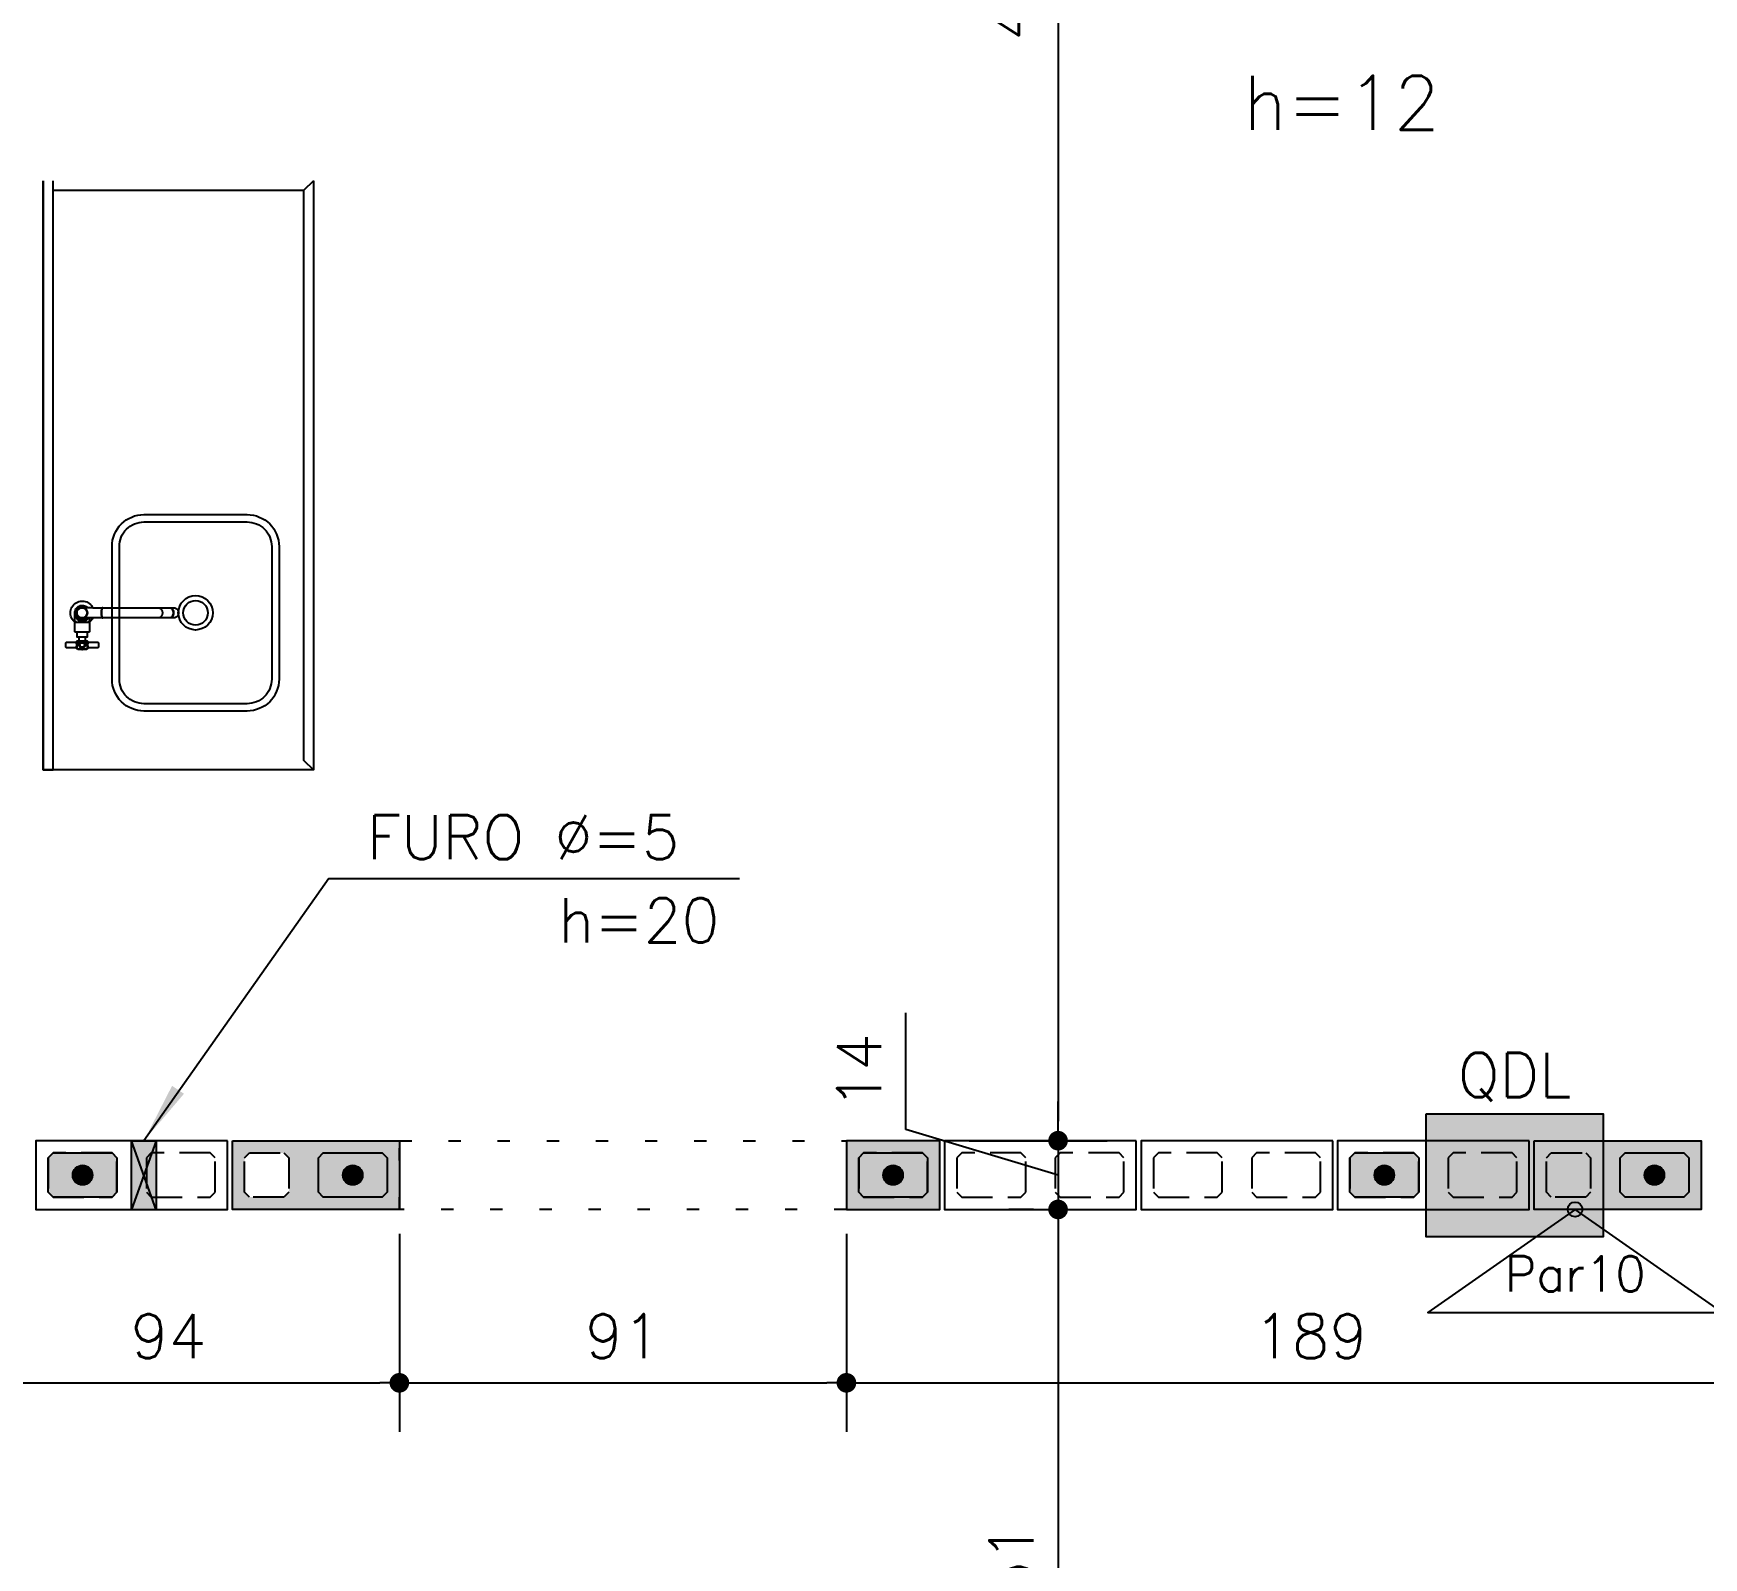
# Model space of a CAD drawing. Extents: x -14651 to 3487, y -4567 to -809.
# Drawn here: x 1484 to 1824, y -1584.5 to -1274.1 of the extents above; entities that cross this region are included whole.
import ezdxf
from ezdxf.enums import TextEntityAlignment as Align

# ---------------------------------------------------------------- set-up
doc = ezdxf.new("R2010")
doc.units = 0
doc.header["$LTSCALE"] = 25
doc.linetypes.add('DASHED2', pattern=[0.375, 0.25, -0.125])
doc.linetypes.add('ESTILO_TQS_0002', pattern=[0.4, 0.1, -0.3])
for name, color, linetype in [('213', 252, 'Continuous'), ('241', 2, 'Continuous'), ('247', 50, 'Continuous'), ('248', 100, 'Continuous'), ('ABERTURAS', 53, 'Continuous'), ('ALVENARIA NÃO ESTRUTURAL', 242, 'Continuous'), ('Arranque', 14, 'Continuous'), ('COTA', 1, 'Continuous'), ('FERRO', 5, 'Continuous'), ('H2', 252, 'Continuous'), ('L-D', 2, 'Continuous'), ('Linha_fina', 1, 'Continuous'), ('Pena_2', 2, 'Continuous'), ('PORTA', 3, 'ESTILO_TQS_0002'), ('PROJ', 252, 'Continuous'), ('T1', 2, 'Continuous'), ('TJANELA', 2, 'Continuous'), ('VIGA', 3, 'Continuous')]:
    doc.layers.add(name, color=color, linetype=linetype)
doc.styles.add('COTA', font='romans.shx')
doc.styles.get("Standard").update_dxf_attribs({"font": 'romans.shx'})
doc.styles.add('Texto1', font='romans.shx', dxfattribs={"height": 9})
doc.dimstyles.new('forma', dxfattribs={"dimscale": 5, "dimtxt": 1.8, "dimasz": 0.8, "dimexe": 2, "dimexo": 1, "dimgap": 1, "dimtad": 1, "dimdec": 1, "dimzin": 9, "dimtxsty": 'COTA', "dimblk1": 'DOT', "dimblk2": 'DOT', "dimsah": 1, "dimcen": 0, "dimdle": 1, "dimclrd": 256, "dimclre": 256, "dimclrt": 2, "dimadec": 0, "dimazin": 0, "dimtfac": 1, "dimtdec": 0, "dimtmove": 0, "dimatfit": 3, "dimfxl": 1, "dimtolj": 1, "dimtzin": 0, "dimarcsym": 0})

# ---------------------------------------------------------------- blocks, each defined once
blk = doc.blocks.new('P3515')
at = {"layer": '248'}
h = blk.add_hatch(color=100, dxfattribs=at)
h.paths.add_polyline_path([(17, 7), (-17, 7), (-17, -7), (17, -7)])
h.paths.add_polyline_path([(-5.5, -3.5), (-6.5, -4.5), (-13.5, -4.5), (-14.5, -3.5), (-14.5, 3.5), (-13.5, 4.5), (-6.5, 4.5), (-5.5, 3.5)], flags=16)
h.paths.add_polyline_path([(0.5, 3.5), (1.5, 4.5), (13.5, 4.5), (14.5, 3.5), (14.5, -3.5), (13.5, -4.5), (1.5, -4.5), (0.5, -3.5)], flags=16)
blk.add_lwpolyline([(-17, -7), (17, -7), (17, 7), (-17, 7), (-17, -7)])
at = {"color": 1, "linetype": 'DASHED2'}
for points in [[(-14.5, -3.5), (-13.5, -4.5), (-6.5, -4.5), (-5.5, -3.5), (-5.5, 3.5), (-6.5, 4.5), (-13.5, 4.5), (-14.5, 3.5), (-14.5, -3.5)], [(0.5, -3.5), (1.5, -4.5), (13.5, -4.5), (14.5, -3.5), (14.5, 3.5), (13.5, 4.5), (1.5, 4.5), (0.5, 3.5), (0.5, -3.5)]]:
    blk.add_lwpolyline(points, dxfattribs=at)
blk = doc.blocks.new('P4015', base_point=(5842102.11612, -8124149.02973))
blk.add_lwpolyline([(5842082.61612, -8124156.02973), (5842121.61612, -8124156.02973), (5842121.61612, -8124142.02973), (5842082.61612, -8124142.02973), (5842082.61612, -8124156.02973)])
at = {"color": 1, "linetype": 'DASHED2'}
for points in [[(5842085.11612, -8124152.52973), (5842086.11612, -8124153.52973), (5842098.11612, -8124153.52973), (5842099.11612, -8124152.52973), (5842099.11612, -8124145.52973), (5842098.11612, -8124144.52973), (5842086.11612, -8124144.52973), (5842085.11612, -8124145.52973), (5842085.11612, -8124152.52973)], [(5842105.11612, -8124152.52973), (5842106.11612, -8124153.52973), (5842118.11612, -8124153.52973), (5842119.11612, -8124152.52973), (5842119.11612, -8124145.52973), (5842118.11612, -8124144.52973), (5842106.11612, -8124144.52973), (5842105.11612, -8124145.52973), (5842105.11612, -8124152.52973)]]:
    blk.add_lwpolyline(points, dxfattribs=at)
blk = doc.blocks.new('P2015')
at = {"layer": '247'}
h = blk.add_hatch(color=50, dxfattribs=at)
h.paths.add_polyline_path([(9.5, 7), (-9.5, 7), (-9.5, -7), (9.5, -7)])
h.paths.add_polyline_path([(6, -4.5), (-6, -4.5), (-7, -3.5), (-7, 3.5), (-6, 4.5), (6, 4.5), (7, 3.5), (7, -3.5)], flags=16)
blk.add_lwpolyline([(-9.5, -7), (9.5, -7), (9.5, 7), (-9.5, 7), (-9.5, -7)])
at = {"color": 1, "linetype": 'DASHED2'}
blk.add_lwpolyline([(-7, -3.5), (-6, -4.5), (6, -4.5), (7, -3.5), (7, 3.5), (6, 4.5), (-6, 4.5), (-7, 3.5), (-7, -3.5)], dxfattribs=at)
blk = doc.blocks.new('GR-1409')
at = {"layer": '213'}
h = blk.add_hatch(color=256, dxfattribs=at)
h.paths.add_polyline_path([(-6, 4.5), (-7, 3.5), (-7, -3.5), (-6, -4.5), (6, -4.5), (7, -3.5), (7, 3.5), (6, 4.5)])
h.paths.add_polyline_path([(-2, 0, 1), (2, 0, 1)], flags=16)
at = {"layer": 'Arranque'}
blk.add_hatch(color=256, dxfattribs=at).paths.add_polyline_path([(-2, 0, 1), (2, 0, 1)])
at = {"layer": '213'}
blk.add_lwpolyline([(-7, 3.5), (-6, 4.5), (6, 4.5), (7, 3.5), (7, -3.5), (6, -4.5), (-6, -4.5), (-7, -3.5), (-7, 3.5)], dxfattribs=at)
at = {"layer": 'FERRO', "linetype": 'Continuous'}
blk.add_circle((0, 0), 2, dxfattribs=at)
blk = doc.blocks.new('A$C3139355f')
at = {"layer": 'PROJ'}
for points in [[(1684.58, -501.77), (1684.58, -621.77), (1629.58, -621.77), (1629.58, -501.77)], [(1629.58, -501.77), (1629.58, -621.77), (1631.58, -621.77), (1631.58, -501.77)], [(1682.58, -503.77), (1631.58, -503.77), (1631.58, -501.77)], [(1684.58, -501.77), (1682.58, -503.77), (1682.58, -619.77), (1684.58, -621.77)], [(1639.67, -590.82), (1637.58, -590.82), (1637.5, -590.82), (1637.43, -590.82), (1637.37, -590.81), (1637.32, -590.8), (1637.3, -590.8), (1637.28, -590.79), (1637.26, -590.79), (1637.24, -590.79), (1637.23, -590.78), (1637.21, -590.78), (1637.2, -590.77), (1637.18, -590.77), (1637.16, -590.76), (1637.14, -590.76), (1637.12, -590.75), (1637.11, -590.74), (1637.09, -590.74), (1637.07, -590.73), (1637.04, -590.71), (1637.01, -590.7), (1636.98, -590.68), (1636.95, -590.66), (1636.91, -590.64), (1636.86, -590.6), (1636.81, -590.55), (1636.76, -590.5), (1636.71, -590.45), (1636.66, -590.39), (1636.62, -590.33), (1636.58, -590.26), (1636.55, -590.19), (1636.52, -590.12), (1636.5, -590.05), (1636.48, -589.98), (1636.47, -589.9), (1636.46, -589.82), (1636.46, -589.75), (1636.47, -589.67), (1636.48, -589.59), (1636.49, -589.52), (1636.51, -589.45), (1636.54, -589.37), (1636.57, -589.31), (1636.61, -589.24), (1636.65, -589.18), (1636.69, -589.12), (1636.74, -589.06), (1636.78, -589.02), (1636.82, -588.98), (1636.84, -588.97), (1636.86, -588.95), (1636.87, -588.94), (1636.89, -588.93), (1636.91, -588.92), (1636.93, -588.9), (1636.95, -588.89), (1636.98, -588.87), (1637, -588.86), (1637.03, -588.84), (1637.06, -588.83), (1637.1, -588.81), (1637.18, -588.78), (1637.27, -588.76), (1637.37, -588.74), (1637.47, -588.73), (1637.58, -588.72)], [(1639.67, -588.72), (1637.54, -588.72)], [(1655.49, -590.76), (1655.63, -590.68), (1655.76, -590.58), (1655.87, -590.45), (1655.97, -590.3), (1656.03, -590.13), (1656.07, -589.96), (1656.09, -589.77), (1656.07, -589.59), (1656.03, -589.41), (1655.97, -589.25), (1655.87, -589.1), (1655.76, -588.97), (1655.63, -588.86), (1655.49, -588.79), (1655.48, -588.79)], [(1638.92, -591.72), (1636.1, -591.72)], [(1638.61, -593.73), (1636.41, -593.73)], [(1638.12, -594.74), (1636.9, -594.74)], [(1636.66, -597.12), (1638.36, -597.12)], [(1636.9, -595.52), (1638.12, -595.52)]]:
    blk.add_lwpolyline(points, dxfattribs=at)
for points in [[(1671.08, -609.77), (1650.08, -609.77, -0.414214), (1643.58, -603.27), (1643.58, -576.27, -0.414214), (1650.08, -569.77), (1671.08, -569.77, -0.414214), (1677.58, -576.27), (1677.58, -603.27, -0.414214)], [(1671.08, -608.27), (1650.08, -608.27, -0.414214), (1645.08, -603.27), (1645.08, -576.27, -0.414214), (1650.08, -571.27), (1671.08, -571.27, -0.414214), (1676.08, -576.27), (1676.08, -603.27, -0.414214)], [(1636.3, -591.72), (1636.3, -591.62), (1636, -591.62), (1636, -589.8), (1636, -589.82), (1636.01, -589.82), (1636.01, -589.65), (1636.05, -589.41), (1636.13, -589.18), (1636.24, -588.96), (1636.39, -588.77), (1636.57, -588.6), (1636.72, -588.49), (1636.94, -588.38), (1637.17, -588.31), (1637.41, -588.27), (1637.51, -588.27), (1637.75, -588.29), (1637.99, -588.35), (1638.21, -588.45), (1638.3, -588.49), (1638.49, -588.64), (1638.58, -588.72), (1637.56, -588.72), (1637.55, -588.72, -0.956818), (1637.56, -590.82), (1637.57, -590.82, -0.005512), (1637.54, -590.82), (1637.58, -590.82), (1639.01, -590.82), (1639.01, -591.62), (1638.71, -591.62), (1638.71, -591.72)], [(1636.33, -595.68, 0.023181), (1636.35, -595.72), (1637.28, -595.72), (1637.33, -595.7), (1637.4, -595.69), (1637.49, -595.68), (1637.59, -595.68), (1637.67, -595.7), (1637.74, -595.72), (1638.66, -595.72, 0.022959), (1638.68, -595.68, 0.366689), (1638.49, -595.52), (1638.12, -595.52), (1636.9, -595.52), (1636.53, -595.52, 0.366483)], [(1636.91, -596.39), (1636.91, -596.3), (1636.91, -596.22), (1636.93, -596.15), (1636.94, -596.1), (1636.96, -596.04), (1636.99, -595.99), (1637.01, -595.95), (1637.05, -595.9), (1637.08, -595.86), (1637.13, -595.81), (1637.2, -595.76), (1637.24, -595.73), (1637.28, -595.72), (1637.29, -595.76), (1637.3, -595.8, -0.192103), (1637.71, -595.81), (1637.72, -595.76), (1637.74, -595.71), (1637.79, -595.74), (1637.83, -595.77), (1637.87, -595.8), (1637.91, -595.84), (1637.95, -595.87), (1637.99, -595.93), (1638.04, -596.01), (1638.08, -596.1), (1638.09, -596.17), (1638.1, -596.22), (1638.11, -596.27), (1638.11, -596.32), (1638.1, -596.39), (1638.09, -596.47), (1638.07, -596.54), (1638.05, -596.59), (1638.03, -596.64), (1638, -596.69), (1637.97, -596.73), (1637.92, -596.79), (1637.85, -596.85), (1637.77, -596.91), (1637.68, -596.94), (1637.6, -596.96), (1637.54, -596.97), (1637.48, -596.97), (1637.42, -596.96), (1637.37, -596.95), (1637.31, -596.93), (1637.25, -596.9), (1637.18, -596.87), (1637.14, -596.83), (1637.1, -596.8), (1637.07, -596.76), (1637.04, -596.72), (1637, -596.66), (1636.96, -596.58), (1636.93, -596.49)], [(1637.73, -595.81), (1637.73, -595.81, -0.017847), (1637.76, -595.83), (1637.75, -595.82, -0.017789), (1637.79, -595.84), (1637.78, -595.84, -0.021587), (1637.82, -595.86), (1637.81, -595.86, -0.027178), (1637.86, -595.89), (1637.85, -595.89, -0.016694), (1637.88, -595.91), (1637.88, -595.91, -0.029524), (1637.92, -595.96), (1637.92, -595.95, -0.024437), (1637.95, -595.99), (1637.94, -595.98, -0.02481), (1637.98, -596.03), (1637.97, -596.02, -0.023752), (1638, -596.06), (1637.99, -596.05, -0.022023), (1638.01, -596.1), (1638.01, -596.09, -0.022441), (1638.03, -596.13), (1638.02, -596.12, -0.022868), (1638.04, -596.17), (1638.04, -596.16, -0.020181), (1638.05, -596.21), (1638.05, -596.2, -0.015814), (1638.05, -596.23), (1638.05, -596.23, -0.015915), (1638.06, -596.26), (1638.05, -596.25, -0.025741), (1638.06, -596.31), (1638.06, -596.31, -0.018498), (1638.06, -596.35), (1638.06, -596.34, -0.017313), (1638.06, -596.38), (1638.06, -596.37, -0.018157), (1638.05, -596.41), (1638.05, -596.4, -0.018149), (1638.04, -596.44), (1638.05, -596.43, -0.018439), (1638.04, -596.47), (1638.04, -596.46, -0.018647), (1638.03, -596.5), (1638.03, -596.5, -0.018581), (1638.01, -596.53), (1638.02, -596.53, -0.021766), (1638, -596.57), (1638, -596.56, -0.026407), (1637.97, -596.61), (1637.98, -596.6, -0.026609), (1637.95, -596.65), (1637.95, -596.64, -0.026914), (1637.92, -596.69), (1637.93, -596.68, -0.025672), (1637.89, -596.72), (1637.89, -596.71, -0.023779), (1637.85, -596.75), (1637.86, -596.74, -0.024124), (1637.82, -596.77), (1637.83, -596.76, -0.024539), (1637.78, -596.79), (1637.79, -596.79, -0.024082), (1637.75, -596.81), (1637.76, -596.81, -0.023177), (1637.71, -596.83), (1637.72, -596.83, -0.023669), (1637.67, -596.84), (1637.68, -596.84, -0.024126), (1637.63, -596.85), (1637.64, -596.85, -0.020906), (1637.59, -596.86), (1637.6, -596.86, -0.015716), (1637.57, -596.86), (1637.57, -596.86, -0.01579), (1637.54, -596.87), (1637.55, -596.87, -0.016075), (1637.51, -596.87), (1637.52, -596.87, -0.016281), (1637.48, -596.87), (1637.49, -596.87, -0.016316), (1637.45, -596.87), (1637.46, -596.87, -0.01533), (1637.43, -596.86), (1637.43, -596.86, -0.013711), (1637.4, -596.86), (1637.41, -596.86, -0.013749), (1637.38, -596.85), (1637.39, -596.85, -0.013768), (1637.36, -596.85), (1637.36, -596.85, -0.015624), (1637.33, -596.84), (1637.34, -596.84, -0.018303), (1637.3, -596.83), (1637.31, -596.83, -0.018249), (1637.27, -596.81), (1637.28, -596.82, -0.018455), (1637.24, -596.8), (1637.25, -596.8, -0.018647), (1637.21, -596.78), (1637.22, -596.79, -0.018591), (1637.19, -596.76), (1637.19, -596.77, -0.021186), (1637.15, -596.74), (1637.16, -596.75, -0.025016), (1637.12, -596.71), (1637.13, -596.72, -0.025258), (1637.09, -596.68), (1637.1, -596.69, -0.025603), (1637.06, -596.64), (1637.07, -596.65, -0.024312), (1637.04, -596.61), (1637.04, -596.62, -0.022281), (1637.02, -596.57), (1637.02, -596.58, -0.022662), (1637, -596.54), (1637.01, -596.55, -0.023081), (1636.99, -596.5), (1636.99, -596.51, -0.023127), (1636.98, -596.46), (1636.98, -596.47, -0.022918), (1636.97, -596.42), (1636.97, -596.43, -0.020264), (1636.96, -596.39), (1636.96, -596.4, -0.015918), (1636.96, -596.36), (1636.96, -596.37, -0.015999), (1636.96, -596.33), (1636.96, -596.34, -0.556946)], [(1637.06, -596.32, -1), (1637.96, -596.32, -1)]]:
    blk.add_lwpolyline(points, format="xyb", close=True, dxfattribs=at)
for points in [[(1641.58, -590.73), (1641.55, -590.67), (1641.52, -590.59), (1641.5, -590.52), (1641.49, -590.46), (1641.48, -590.4), (1641.47, -590.34), (1641.46, -590.27), (1641.45, -590.19), (1641.44, -590.11), (1641.44, -590.03), (1641.43, -589.95), (1641.43, -589.86), (1641.43, -589.77), (1641.43, -589.69), (1641.43, -589.6), (1641.44, -589.52), (1641.44, -589.43), (1641.45, -589.35), (1641.46, -589.28), (1641.47, -589.21), (1641.48, -589.14), (1641.49, -589.08), (1641.5, -589.03), (1641.52, -588.95), (1641.55, -588.88), (1641.58, -588.82), (1641.61, -588.77), (1641.64, -588.73), (1641.66, -588.73), (1641.64, -588.74), (1641.63, -588.75), (1641.61, -588.77), (1641.6, -588.78), (1641.59, -588.8), (1641.57, -588.83), (1641.56, -588.86), (1641.55, -588.89), (1641.53, -588.93), (1641.52, -588.98), (1641.5, -589.03), (1641.49, -589.08), (1641.48, -589.14), (1641.47, -589.21), (1641.46, -589.28), (1641.45, -589.35), (1641.44, -589.43), (1641.44, -589.52), (1641.43, -589.6), (1641.43, -589.69), (1641.43, -589.77), (1641.43, -589.86), (1641.43, -589.95), (1641.44, -590.03), (1641.44, -590.11), (1641.45, -590.19), (1641.46, -590.27), (1641.47, -590.34), (1641.48, -590.4), (1641.49, -590.46), (1641.5, -590.52), (1641.52, -590.57), (1641.53, -590.61), (1641.55, -590.65), (1641.56, -590.69), (1641.57, -590.72), (1641.59, -590.74), (1641.6, -590.76), (1641.61, -590.78), (1641.63, -590.8), (1641.66, -590.82), (1641.67, -590.82), (1641.64, -590.81), (1641.61, -590.77)], [(1636.26, -596.82), (1636.27, -596.8), (1636.28, -596.78), (1636.29, -596.76), (1636.3, -596.73), (1636.32, -596.7), (1636.33, -596.67), (1636.35, -596.63), (1636.36, -596.59), (1636.37, -596.56), (1636.38, -596.53), (1636.39, -596.5), (1636.39, -596.48), (1636.4, -596.45), (1636.4, -596.43), (1636.4, -596.4), (1636.41, -596.37), (1636.41, -596.34), (1636.41, -596.32), (1636.41, -596.29), (1636.41, -596.26), (1636.4, -596.23), (1636.4, -596.19), (1636.39, -596.15), (1636.38, -596.11), (1636.37, -596.08), (1636.36, -596.04), (1636.35, -596.01), (1636.34, -595.97), (1636.32, -595.94), (1636.31, -595.91), (1636.29, -595.88), (1636.28, -595.86), (1636.27, -595.84), (1636.26, -595.82), (1636.25, -595.81), (1636.26, -595.81), (1636.28, -595.8), (1636.3, -595.8), (1636.31, -595.79), (1636.32, -595.77), (1636.34, -595.76), (1636.34, -595.75), (1636.35, -595.73), (1636.35, -595.71), (1636.37, -595.77), (1636.4, -595.82), (1636.42, -595.89), (1636.45, -595.97), (1636.47, -596.06), (1636.48, -596.15), (1636.49, -596.24), (1636.49, -596.33), (1636.49, -596.41), (1636.48, -596.48), (1636.47, -596.54), (1636.46, -596.59), (1636.45, -596.64), (1636.44, -596.69), (1636.42, -596.75), (1636.39, -596.82), (1636.37, -596.88), (1636.35, -596.93), (1636.34, -596.95), (1636.35, -596.93), (1636.35, -596.91), (1636.36, -596.89), (1636.37, -596.87), (1636.39, -596.84), (1636.4, -596.81), (1636.41, -596.77), (1636.42, -596.73), (1636.44, -596.69), (1636.45, -596.64), (1636.46, -596.59), (1636.47, -596.54), (1636.48, -596.5), (1636.49, -596.47), (1636.49, -596.43), (1636.49, -596.39), (1636.49, -596.35), (1636.49, -596.32), (1636.49, -596.27), (1636.49, -596.22), (1636.49, -596.17), (1636.48, -596.12), (1636.47, -596.08), (1636.46, -596.04), (1636.45, -595.99), (1636.44, -595.95), (1636.43, -595.91), (1636.41, -595.87), (1636.4, -595.83), (1636.39, -595.8), (1636.38, -595.78), (1636.37, -595.75), (1636.36, -595.73), (1636.35, -595.72), (1636.34, -595.76), (1636.3, -595.8), (1636.26, -595.81), (1636.28, -595.85), (1636.3, -595.9), (1636.33, -595.96), (1636.36, -596.03), (1636.38, -596.1), (1636.4, -596.17), (1636.41, -596.24), (1636.41, -596.3), (1636.41, -596.36), (1636.4, -596.41), (1636.39, -596.48), (1636.38, -596.55), (1636.36, -596.61), (1636.33, -596.68), (1636.3, -596.74), (1636.27, -596.8)], [(1638.53, -596.49), (1638.52, -596.41), (1638.52, -596.36), (1638.52, -596.31), (1638.52, -596.25), (1638.53, -596.17), (1638.54, -596.09), (1638.55, -596.04), (1638.56, -595.99), (1638.58, -595.93), (1638.61, -595.85), (1638.63, -595.78), (1638.66, -595.72), (1638.67, -595.74), (1638.66, -595.72), (1638.66, -595.73), (1638.65, -595.74), (1638.64, -595.77), (1638.63, -595.79), (1638.62, -595.83), (1638.6, -595.86), (1638.59, -595.9), (1638.58, -595.95), (1638.56, -595.99), (1638.55, -596.04), (1638.54, -596.09), (1638.53, -596.15), (1638.53, -596.19), (1638.52, -596.23), (1638.52, -596.26), (1638.52, -596.31), (1638.52, -596.36), (1638.52, -596.41), (1638.53, -596.46), (1638.54, -596.51), (1638.54, -596.55), (1638.55, -596.6), (1638.56, -596.64), (1638.57, -596.68), (1638.59, -596.72), (1638.6, -596.76), (1638.61, -596.8), (1638.63, -596.83), (1638.64, -596.87), (1638.65, -596.88), (1638.66, -596.9), (1638.67, -596.93), (1638.68, -596.95), (1638.66, -596.92), (1638.64, -596.87), (1638.62, -596.81), (1638.59, -596.74), (1638.57, -596.66), (1638.55, -596.57)], [(1638.74, -595.85), (1638.72, -595.88), (1638.71, -595.9), (1638.7, -595.93), (1638.68, -595.97), (1638.67, -596), (1638.65, -596.04), (1638.64, -596.09), (1638.63, -596.11), (1638.62, -596.15), (1638.62, -596.18), (1638.61, -596.21), (1638.61, -596.24), (1638.61, -596.27), (1638.61, -596.3), (1638.61, -596.33), (1638.61, -596.36), (1638.61, -596.39), (1638.61, -596.41), (1638.62, -596.44), (1638.62, -596.48), (1638.63, -596.52), (1638.64, -596.55), (1638.65, -596.59), (1638.67, -596.63), (1638.68, -596.66), (1638.69, -596.69), (1638.71, -596.72), (1638.71, -596.72), (1638.72, -596.76), (1638.74, -596.78), (1638.75, -596.8), (1638.75, -596.81), (1638.77, -596.84), (1638.78, -596.86), (1638.76, -596.83), (1638.74, -596.79), (1638.71, -596.74), (1638.69, -596.68), (1638.66, -596.61), (1638.64, -596.54), (1638.62, -596.46), (1638.61, -596.4), (1638.61, -596.34), (1638.61, -596.29), (1638.61, -596.22), (1638.62, -596.16), (1638.64, -596.1), (1638.66, -596.02), (1638.69, -595.95), (1638.72, -595.89), (1638.74, -595.84), (1638.75, -595.82), (1638.75, -595.83)]]:
    blk.add_lwpolyline(points, close=True, dxfattribs=at)
blk.add_polyline3d([(1656.2, -590.81, 0), (1655.33, -590.81, 0), (1655.18, -590.82, 0), (1652.92, -590.82, 0), (1639.67, -590.82, 0), (1639.52, -591.09, 0), (1639.33, -591.34, 0), (1639.11, -591.56, 0), (1638.92, -591.72, 0), (1638.99, -591.72, 0), (1638.99, -593.63, 0), (1638.89, -593.73, 0), (1638.61, -593.73, 0), (1638.51, -593.83, 0), (1638.51, -594.74, 0), (1638.12, -594.74, 0), (1638.12, -595.52, 0), (1638.48, -595.52, 0), (1638.68, -595.68, 0), (1638.78, -595.77, 0), (1640.71, -595.77, 0), (1640.81, -595.87, 0), (1640.81, -596.77, 0), (1640.71, -596.87, 0), (1638.78, -596.87, 0), (1638.68, -596.97, 0), (1638.68, -597.02, 0), (1638.58, -597.12, 0), (1638.36, -597.12, 0), (1638.36, -597.22, 0), (1637.6, -597.3, 0), (1637.42, -597.3, 0), (1636.66, -597.22, 0), (1636.66, -597.12, 0), (1636.43, -597.12, 0), (1636.33, -597.02, 0), (1636.33, -596.97, 0), (1636.23, -596.87, 0), (1634.3, -596.87, 0), (1634.2, -596.77, 0), (1634.2, -595.87, 0), (1634.3, -595.77, 0), (1636.23, -595.77, 0), (1636.33, -595.68, 0), (1636.53, -595.52, 0), (1636.9, -595.52, 0), (1636.9, -594.74, 0), (1636.51, -594.74, 0), (1636.51, -593.83, 0), (1636.41, -593.73, 0), (1636.13, -593.73, 0), (1636.03, -593.63, 0), (1636.03, -591.72, 0), (1636.1, -591.72, 0), (1635.86, -591.52, 0), (1635.65, -591.3, 0), (1635.47, -591.05, 0), (1635.32, -590.77, 0), (1635.21, -590.48, 0), (1635.14, -590.18, 0), (1635.1, -589.87, 0), (1635.1, -589.77, 0), (1635.12, -589.46, 0), (1635.18, -589.16, 0), (1635.28, -588.87, 0), (1635.42, -588.59, 0), (1635.59, -588.33, 0), (1635.79, -588.09, 0), (1636.02, -587.89, 0), (1636.27, -587.71, 0), (1636.55, -587.57, 0), (1636.84, -587.46, 0), (1637.14, -587.4, 0), (1637.45, -587.37, 0), (1637.51, -587.37, 0), (1637.82, -587.39, 0), (1638.12, -587.45, 0), (1638.42, -587.55, 0), (1638.69, -587.68, 0), (1638.95, -587.85, 0), (1639.19, -588.05, 0), (1639.4, -588.28, 0), (1639.57, -588.54, 0), (1639.67, -588.72, 0), (1652.92, -588.72, 0), (1655.18, -588.72, 0), (1655.33, -588.74, 0), (1656.2, -588.74, 0), (1656.36, -588.75, 0), (1656.51, -588.8, 0), (1656.65, -588.88, 0), (1656.78, -588.98, 0), (1656.89, -589.11, 0), (1656.98, -589.26, 0), (1657.05, -589.42, 0), (1657.09, -589.59, 0), (1657.1, -589.77, 0), (1657.09, -589.95, 0), (1657.05, -590.13, 0), (1656.98, -590.29, 0), (1656.89, -590.44, 0), (1656.78, -590.57, 0), (1656.65, -590.67, 0), (1656.51, -590.75, 0), (1656.36, -590.79, 0), (1656.2, -590.81, 0)], close=True, dxfattribs=at)
for points in [[(1636, -589.82, 0), (1636.01, -589.84, 0), (1636.01, -589.88, 0), (1636.01, -589.96, 0), (1636.02, -590.07, 0), (1636.05, -590.22, 0), (1636.09, -590.37, 0), (1636.14, -590.52, 0), (1636.21, -590.68, 0), (1636.29, -590.83, 0), (1636.39, -590.98, 0), (1636.47, -591.08, 0), (1636.56, -591.17, 0), (1636.62, -591.23, 0), (1636.69, -591.29, 0), (1636.76, -591.34, 0), (1636.84, -591.39, 0), (1636.91, -591.43, 0), (1637, -591.47, 0), (1637.08, -591.5, 0), (1637.17, -591.53, 0), (1637.26, -591.55, 0), (1637.32, -591.56, 0), (1637.38, -591.57, 0), (1637.44, -591.58, 0), (1637.5, -591.58, 0), (1637.57, -591.58, 0), (1637.63, -591.57, 0), (1637.69, -591.56, 0), (1637.75, -591.55, 0), (1637.81, -591.54, 0), (1637.88, -591.52, 0), (1637.95, -591.5, 0), (1638.01, -591.47, 0), (1638.11, -591.43, 0), (1638.2, -591.38, 0), (1638.29, -591.31, 0), (1638.39, -591.24, 0), (1638.47, -591.16, 0), (1638.55, -591.07, 0), (1638.63, -590.98, 0), (1638.7, -590.88, 0), (1638.73, -590.82, 0)], [(1638.58, -590.82, 0), (1638.4, -590.98, 0), (1638.19, -591.11, 0), (1637.96, -591.21, 0), (1637.72, -591.26, 0), (1637.48, -591.28, 0), (1637.24, -591.25, 0), (1637, -591.19, 0), (1636.78, -591.09, 0), (1636.57, -590.95, 0), (1636.39, -590.78, 0), (1636.24, -590.59, 0), (1636.13, -590.37, 0), (1636.05, -590.14, 0), (1636.01, -589.9, 0), (1636.01, -589.65, 0), (1636.05, -589.41, 0), (1636.13, -589.18, 0), (1636.24, -588.96, 0), (1636.39, -588.77, 0), (1636.57, -588.6, 0), (1636.72, -588.49, 0)], [(1636.72, -588.49, 0), (1636.94, -588.38, 0), (1637.17, -588.31, 0), (1637.41, -588.27, 0), (1637.51, -588.27, 0)], [(1637.51, -588.27, 0), (1637.75, -588.29, 0), (1637.99, -588.35, 0), (1638.21, -588.45, 0), (1638.3, -588.49, 0)], [(1638.3, -588.49, 0), (1638.49, -588.64, 0), (1638.58, -588.72, 0)], [(1641.69, -588.72, 0), (1641.67, -588.73, 0), (1641.66, -588.73, 0), (1641.64, -588.74, 0), (1641.63, -588.75, 0), (1641.61, -588.77, 0), (1641.6, -588.78, 0), (1641.59, -588.8, 0), (1641.57, -588.83, 0), (1641.56, -588.86, 0), (1641.55, -588.89, 0), (1641.53, -588.93, 0), (1641.52, -588.98, 0), (1641.5, -589.03, 0), (1641.49, -589.08, 0), (1641.48, -589.14, 0), (1641.47, -589.21, 0), (1641.46, -589.28, 0), (1641.45, -589.35, 0), (1641.44, -589.43, 0), (1641.44, -589.52, 0), (1641.43, -589.6, 0), (1641.43, -589.69, 0), (1641.43, -589.77, 0), (1641.43, -589.86, 0), (1641.43, -589.95, 0), (1641.44, -590.03, 0), (1641.44, -590.11, 0), (1641.45, -590.19, 0), (1641.46, -590.27, 0), (1641.47, -590.34, 0), (1641.48, -590.4, 0), (1641.49, -590.46, 0), (1641.5, -590.52, 0), (1641.52, -590.57, 0), (1641.53, -590.61, 0), (1641.55, -590.65, 0), (1641.56, -590.69, 0), (1641.57, -590.72, 0), (1641.59, -590.74, 0), (1641.6, -590.76, 0), (1641.61, -590.78, 0), (1641.63, -590.8, 0), (1641.64, -590.81, 0), (1641.66, -590.82, 0), (1641.67, -590.82, 0), (1641.69, -590.82, 0)], [(1652.92, -588.72, 0), (1652.93, -588.72, 0), (1653.01, -588.73, 0), (1653.09, -588.74, 0), (1653.16, -588.76, 0), (1653.24, -588.79, 0), (1653.31, -588.82, 0), (1653.37, -588.86, 0), (1653.44, -588.91, 0), (1653.5, -588.96, 0), (1653.56, -589.02, 0), (1653.61, -589.08, 0), (1653.66, -589.15, 0), (1653.71, -589.23, 0), (1653.74, -589.3, 0), (1653.77, -589.38, 0), (1653.8, -589.47, 0), (1653.82, -589.56, 0), (1653.83, -589.64, 0), (1653.84, -589.73, 0), (1653.84, -589.82, 0), (1653.83, -589.91, 0), (1653.82, -589.99, 0), (1653.8, -590.08, 0), (1653.77, -590.16, 0), (1653.74, -590.25, 0), (1653.7, -590.32, 0), (1653.66, -590.39, 0), (1653.61, -590.46, 0), (1653.56, -590.53, 0), (1653.5, -590.59, 0), (1653.44, -590.64, 0), (1653.38, -590.69, 0), (1653.31, -590.73, 0), (1653.23, -590.76, 0), (1653.16, -590.79, 0), (1653.09, -590.81, 0), (1653.01, -590.82, 0), (1652.93, -590.82, 0), (1652.92, -590.82, 0)], [(1655.45, -588.77, 0), (1655.59, -588.83, 0), (1655.73, -588.92, 0), (1655.85, -589.03, 0), (1655.95, -589.17, 0), (1656.03, -589.32, 0), (1656.09, -589.49, 0), (1656.12, -589.67, 0), (1656.12, -589.85, 0), (1656.1, -590.03, 0), (1656.04, -590.2, 0), (1655.97, -590.36, 0), (1655.87, -590.49, 0), (1655.75, -590.61, 0), (1655.62, -590.71, 0), (1655.47, -590.77, 0), (1655.45, -590.78, 0)], [(1636.25, -595.81, 0), (1636.26, -595.82, 0), (1636.27, -595.84, 0), (1636.28, -595.86, 0), (1636.29, -595.88, 0), (1636.31, -595.91, 0), (1636.32, -595.94, 0), (1636.34, -595.97, 0), (1636.35, -596.01, 0), (1636.36, -596.04, 0), (1636.37, -596.08, 0), (1636.38, -596.11, 0), (1636.39, -596.15, 0), (1636.4, -596.19, 0), (1636.4, -596.23, 0), (1636.41, -596.26, 0), (1636.41, -596.29, 0), (1636.41, -596.32, 0), (1636.41, -596.34, 0), (1636.41, -596.37, 0), (1636.4, -596.4, 0), (1636.4, -596.43, 0), (1636.4, -596.45, 0), (1636.39, -596.48, 0), (1636.39, -596.5, 0), (1636.38, -596.53, 0), (1636.37, -596.56, 0), (1636.36, -596.59, 0), (1636.35, -596.63, 0), (1636.33, -596.67, 0), (1636.32, -596.7, 0), (1636.3, -596.73, 0), (1636.29, -596.76, 0), (1636.28, -596.78, 0), (1636.27, -596.8, 0), (1636.26, -596.82, 0), (1636.25, -596.84, 0), (1636.24, -596.85, 0), (1636.24, -596.86, 0), (1636.23, -596.86, 0), (1636.23, -596.87, 0), (1636.23, -596.87, 0)], [(1636.35, -595.72, 0), (1636.35, -595.73, 0), (1636.34, -595.75, 0), (1636.34, -595.76, 0), (1636.32, -595.77, 0), (1636.31, -595.79, 0), (1636.3, -595.8, 0), (1636.28, -595.8, 0), (1636.26, -595.81, 0), (1636.25, -595.81, 0)], [(1636.33, -596.97, 0), (1636.33, -596.97, 0), (1636.33, -596.96, 0), (1636.34, -596.96, 0), (1636.34, -596.95, 0), (1636.35, -596.93, 0), (1636.35, -596.91, 0), (1636.36, -596.89, 0), (1636.37, -596.87, 0), (1636.39, -596.84, 0), (1636.4, -596.81, 0), (1636.41, -596.77, 0), (1636.42, -596.73, 0), (1636.44, -596.69, 0), (1636.45, -596.64, 0), (1636.46, -596.59, 0), (1636.47, -596.54, 0), (1636.48, -596.5, 0), (1636.49, -596.47, 0), (1636.49, -596.43, 0), (1636.49, -596.39, 0), (1636.49, -596.35, 0), (1636.49, -596.32, 0), (1636.49, -596.27, 0), (1636.49, -596.22, 0), (1636.49, -596.17, 0), (1636.48, -596.12, 0), (1636.47, -596.08, 0), (1636.46, -596.04, 0), (1636.45, -595.99, 0), (1636.44, -595.95, 0), (1636.43, -595.91, 0), (1636.41, -595.87, 0), (1636.4, -595.83, 0), (1636.39, -595.8, 0), (1636.38, -595.78, 0), (1636.37, -595.75, 0), (1636.36, -595.73, 0), (1636.35, -595.72, 0)], [(1637.28, -595.72, 0), (1637.25, -595.73, 0), (1637.23, -595.74, 0), (1637.21, -595.75, 0), (1637.19, -595.77, 0), (1637.15, -595.8, 0), (1637.11, -595.83, 0), (1637.08, -595.86, 0), (1637.05, -595.9, 0), (1637.01, -595.95, 0), (1636.99, -595.99, 0), (1636.96, -596.04, 0), (1636.94, -596.1, 0), (1636.93, -596.13, 0), (1636.92, -596.17, 0), (1636.92, -596.2, 0), (1636.91, -596.24, 0), (1636.91, -596.28, 0), (1636.91, -596.32, 0), (1636.91, -596.37, 0), (1636.91, -596.41, 0), (1636.92, -596.46, 0), (1636.93, -596.51, 0), (1636.95, -596.55, 0), (1636.97, -596.6, 0), (1636.99, -596.64, 0), (1637.01, -596.68, 0), (1637.04, -596.72, 0), (1637.07, -596.76, 0), (1637.1, -596.8, 0), (1637.14, -596.83, 0), (1637.17, -596.86, 0), (1637.2, -596.88, 0), (1637.23, -596.89, 0), (1637.26, -596.91, 0), (1637.3, -596.93, 0), (1637.33, -596.94, 0), (1637.36, -596.95, 0), (1637.38, -596.95, 0), (1637.41, -596.96, 0), (1637.43, -596.96, 0), (1637.46, -596.97, 0), (1637.49, -596.97, 0), (1637.52, -596.97, 0), (1637.55, -596.97, 0), (1637.59, -596.96, 0), (1637.62, -596.96, 0), (1637.66, -596.95, 0), (1637.7, -596.93, 0), (1637.75, -596.91, 0), (1637.79, -596.89, 0), (1637.83, -596.87, 0), (1637.87, -596.84, 0), (1637.9, -596.81, 0), (1637.94, -596.77, 0), (1637.97, -596.73, 0), (1638, -596.69, 0), (1638.03, -596.64, 0), (1638.05, -596.59, 0), (1638.07, -596.54, 0), (1638.09, -596.49, 0), (1638.1, -596.45, 0), (1638.1, -596.41, 0), (1638.11, -596.37, 0), (1638.11, -596.32, 0), (1638.11, -596.27, 0), (1638.1, -596.22, 0), (1638.09, -596.17, 0), (1638.08, -596.12, 0), (1638.07, -596.08, 0), (1638.05, -596.04, 0), (1638.03, -596, 0), (1638, -595.95, 0), (1637.98, -595.91, 0), (1637.95, -595.87, 0), (1637.91, -595.84, 0), (1637.87, -595.8, 0), (1637.83, -595.77, 0), (1637.8, -595.75, 0), (1637.77, -595.73, 0), (1637.74, -595.72, 0)], [(1638.06, -596.32, 0), (1638.06, -596.33, 0), (1638.06, -596.36, 0), (1638.05, -596.39, 0), (1638.05, -596.43, 0), (1638.04, -596.46, 0), (1638.03, -596.49, 0), (1638.02, -596.52, 0), (1638.01, -596.55, 0), (1637.99, -596.59, 0), (1637.96, -596.63, 0), (1637.93, -596.67, 0), (1637.9, -596.7, 0), (1637.87, -596.73, 0), (1637.84, -596.76, 0), (1637.8, -596.78, 0), (1637.76, -596.8, 0), (1637.73, -596.82, 0), (1637.69, -596.84, 0), (1637.65, -596.85, 0), (1637.61, -596.86, 0), (1637.58, -596.86, 0), (1637.55, -596.87, 0), (1637.52, -596.87, 0), (1637.5, -596.87, 0), (1637.47, -596.87, 0), (1637.44, -596.86, 0), (1637.42, -596.86, 0), (1637.39, -596.86, 0), (1637.37, -596.85, 0), (1637.34, -596.84, 0), (1637.31, -596.83, 0), (1637.28, -596.82, 0), (1637.26, -596.81, 0), (1637.23, -596.79, 0), (1637.2, -596.77, 0), (1637.17, -596.75, 0), (1637.14, -596.73, 0), (1637.11, -596.7, 0), (1637.08, -596.66, 0), (1637.05, -596.62, 0), (1637.03, -596.59, 0), (1637.01, -596.56, 0), (1636.99, -596.52, 0), (1636.98, -596.48, 0), (1636.97, -596.44, 0), (1636.96, -596.4, 0), (1636.96, -596.37, 0), (1636.96, -596.35, 0), (1636.96, -596.32, 0), (1636.96, -596.32, 0)], [(1637.74, -595.72, 0), (1637.69, -595.7, 0), (1637.65, -595.7, 0), (1637.61, -595.69, 0), (1637.56, -595.68, 0), (1637.52, -595.68, 0), (1637.47, -595.68, 0), (1637.43, -595.69, 0), (1637.38, -595.69, 0), (1637.33, -595.7, 0), (1637.28, -595.72, 0)], [(1637.3, -595.81, 0), (1637.3, -595.81, 0), (1637.3, -595.8, 0), (1637.3, -595.79, 0), (1637.3, -595.78, 0), (1637.3, -595.77, 0), (1637.29, -595.76, 0), (1637.29, -595.74, 0), (1637.28, -595.72, 0), (1637.28, -595.72, 0)], [(1637.74, -595.72, 0), (1637.73, -595.73, 0), (1637.73, -595.75, 0), (1637.72, -595.76, 0), (1637.72, -595.77, 0), (1637.72, -595.79, 0), (1637.71, -595.8, 0), (1637.72, -595.8, 0), (1637.72, -595.81, 0), (1637.72, -595.81, 0)], [(1637.72, -595.81, 0), (1637.75, -595.82, 0), (1637.77, -595.83, 0), (1637.8, -595.85, 0), (1637.84, -595.88, 0), (1637.88, -595.91, 0), (1637.88, -595.91, 0), (1637.91, -595.94, 0), (1637.94, -595.97, 0), (1637.96, -596.01, 0), (1637.99, -596.04, 0), (1638, -596.08, 0), (1638.02, -596.11, 0), (1638.03, -596.15, 0), (1638.04, -596.19, 0), (1638.05, -596.22, 0), (1638.05, -596.25, 0), (1638.06, -596.27, 0), (1638.06, -596.3, 0), (1638.06, -596.32, 0)], [(1638.66, -595.72, 0), (1638.66, -595.73, 0), (1638.65, -595.74, 0), (1638.64, -595.77, 0), (1638.63, -595.79, 0), (1638.62, -595.83, 0), (1638.6, -595.86, 0), (1638.59, -595.9, 0), (1638.58, -595.95, 0), (1638.56, -595.99, 0), (1638.55, -596.04, 0), (1638.54, -596.09, 0), (1638.53, -596.15, 0), (1638.53, -596.19, 0), (1638.52, -596.23, 0), (1638.52, -596.26, 0), (1638.52, -596.31, 0), (1638.52, -596.36, 0), (1638.52, -596.41, 0), (1638.53, -596.46, 0), (1638.54, -596.51, 0), (1638.54, -596.55, 0), (1638.55, -596.6, 0), (1638.56, -596.64, 0), (1638.57, -596.68, 0), (1638.59, -596.72, 0), (1638.6, -596.76, 0), (1638.61, -596.8, 0), (1638.63, -596.83, 0), (1638.64, -596.87, 0), (1638.65, -596.88, 0), (1638.66, -596.9, 0), (1638.66, -596.92, 0), (1638.67, -596.93, 0), (1638.67, -596.94, 0), (1638.68, -596.95, 0), (1638.68, -596.96, 0), (1638.68, -596.96, 0), (1638.68, -596.97, 0), (1638.68, -596.97, 0)], [(1638.78, -596.87, 0), (1638.78, -596.87, 0), (1638.78, -596.87, 0), (1638.78, -596.86, 0), (1638.78, -596.86, 0), (1638.77, -596.85, 0), (1638.77, -596.84, 0), (1638.76, -596.83, 0), (1638.75, -596.81, 0), (1638.75, -596.8, 0), (1638.74, -596.78, 0), (1638.72, -596.76, 0), (1638.71, -596.72, 0), (1638.71, -596.72, 0), (1638.69, -596.69, 0), (1638.68, -596.66, 0), (1638.67, -596.63, 0), (1638.65, -596.59, 0), (1638.64, -596.55, 0), (1638.63, -596.52, 0), (1638.62, -596.48, 0), (1638.62, -596.44, 0), (1638.61, -596.41, 0), (1638.61, -596.39, 0), (1638.61, -596.36, 0), (1638.61, -596.33, 0), (1638.61, -596.3, 0), (1638.61, -596.27, 0), (1638.61, -596.24, 0), (1638.61, -596.21, 0), (1638.62, -596.18, 0), (1638.62, -596.15, 0), (1638.63, -596.11, 0), (1638.64, -596.09, 0), (1638.65, -596.04, 0), (1638.67, -596, 0), (1638.68, -595.97, 0), (1638.7, -595.93, 0), (1638.71, -595.9, 0), (1638.72, -595.88, 0), (1638.74, -595.85, 0), (1638.75, -595.83, 0), (1638.75, -595.82, 0), (1638.76, -595.81, 0)], [(1638.76, -595.81, 0), (1638.74, -595.81, 0), (1638.73, -595.8, 0), (1638.71, -595.79, 0), (1638.7, -595.78, 0), (1638.69, -595.77, 0), (1638.68, -595.76, 0), (1638.67, -595.74, 0), (1638.66, -595.72, 0), (1638.66, -595.72, 0)]]:
    blk.add_polyline3d(points, dxfattribs=at)
for centre, radius in [((1660.58, -589.77), 3.5), ((1660.58, -589.77), 2.5), ((1637.51, -596.32), 0.551), ((1637.51, -596.32), 0.451)]:
    blk.add_circle(centre, radius, dxfattribs=at)
for centre, radius, start, end in [((1637.51, -589.77), 1.3, 53.7761, 306.2256), ((1637.51, -589.77), 1.2, 60.8896, 299.1129), ((1637.51, -589.77), 1.05, 271.2269, 88.2499), ((1636.56, -595.63), 0.352, 202.2783, 209.8724), ((1636.7, -595.48), 0.416, 208.4218, 213.7314), ((1637.51, -596.32), 0.551, 112.4878, 179.9995), ((1637.51, -596.32), 0.551, 67.521, 112.4698), ((1638.31, -595.48), 0.419, 326.3018, 331.5618), ((1638.45, -595.63), 0.352, 330.144, 337.7253)]:
    blk.add_arc(centre, radius, start, end, dxfattribs=at)
blk = doc.blocks.new('_Dot')
at = {"color": 0, "linetype": 'ByBlock', "lineweight": -2}
blk.add_line((-0.5, 0), (-1, 0), dxfattribs=at)
at = {"color": 0, "linetype": 'ByBlock', "const_width": 0.5}
blk.add_lwpolyline([(-0.25, 0, 1), (0.25, 0, 1)], format="xyb", close=True, dxfattribs=at)
blk = doc.blocks.new('*D180')
at = {"layer": 'COTA', "lineweight": -2, "transparency": 16777216}
for p, q in [((1682.34, -1028.6), (1702.61, -1028.6)), ((1692.61, -1032.6), (1692.61, -1495.6)), ((1674.52, -1499.6), (1702.61, -1499.6))]:
    blk.add_line(p, q, dxfattribs=at)
at = {"layer": 'Defpoints', "color": 0, "transparency": 16777216}
for p in [(1677.34, -1028.6), (1669.52, -1499.6), (1692.61, -1499.6)]:
    blk.add_point(p, dxfattribs=at)
at = {"layer": 'COTA', "lineweight": -2, "transparency": 16777216, "xscale": 4, "yscale": 4, "zscale": 4}
for p, rotation in [((1692.61, -1028.6), 90), ((1692.61, -1499.6), 270)]:
    blk.add_blockref('_Dot', p, dxfattribs=dict(at, rotation=rotation))
at = {"layer": 'COTA', "color": 2, "transparency": 16777216, "insert": (1683.11, -1264.1), "char_height": 9, "attachment_point": 5, "rotation": 90, "style": 'COTA'}
blk.add_mtext('\\A1;471 ', dxfattribs=at)
blk = doc.blocks.new('*D181')
at = {"layer": 'COTA', "lineweight": -2, "transparency": 16777216}
for p, q in [((1661.61, -1497.3), (1661.61, -1473.58)), ((1692.61, -1495.6), (1692.61, -1491.6)), ((1692.61, -1506.6), (1661.61, -1497.3)), ((1674.52, -1499.6), (1702.61, -1499.6)), ((1692.61, -1499.6), (1692.61, -1513.6)), ((1692.61, -1499.6), (1692.61, -1513.6)), ((1687.61, -1513.6), (1682.61, -1513.6)), ((1692.61, -1517.6), (1692.61, -1521.6))]:
    blk.add_line(p, q, dxfattribs=at)
at = {"layer": 'Defpoints', "color": 0, "transparency": 16777216}
for p in [(1669.52, -1499.6), (1692.61, -1513.6), (1692.61, -1513.6)]:
    blk.add_point(p, dxfattribs=at)
at = {"layer": 'COTA', "lineweight": -2, "transparency": 16777216, "xscale": 4, "yscale": 4, "zscale": 4}
for p, rotation in [((1692.61, -1499.6), 270), ((1692.61, -1513.6), 90)]:
    blk.add_blockref('_Dot', p, dxfattribs=dict(at, rotation=rotation))
at = {"layer": 'COTA', "color": 2, "transparency": 16777216, "insert": (1652.11, -1485.44), "char_height": 9, "attachment_point": 5, "rotation": 90, "style": 'COTA'}
blk.add_mtext('\\A1;14 ', dxfattribs=at)
blk = doc.blocks.new('*D182')
at = {"layer": 'COTA', "lineweight": -2, "transparency": 16777216}
for p, q in [((1687.61, -1513.6), (1682.61, -1513.6)), ((1692.61, -1517.6), (1692.61, -1660.6)), ((1687.61, -1664.6), (1682.61, -1664.6))]:
    blk.add_line(p, q, dxfattribs=at)
at = {"layer": 'Defpoints', "color": 0, "transparency": 16777216}
for p in [(1692.61, -1513.6), (1692.61, -1664.6), (1692.61, -1664.6)]:
    blk.add_point(p, dxfattribs=at)
at = {"layer": 'COTA', "lineweight": -2, "transparency": 16777216, "xscale": 4, "yscale": 4, "zscale": 4}
for p, rotation in [((1692.61, -1513.6), 90), ((1692.61, -1664.6), 270)]:
    blk.add_blockref('_Dot', p, dxfattribs=dict(at, rotation=rotation))
at = {"layer": 'COTA', "color": 2, "transparency": 16777216, "insert": (1683.11, -1589.1), "char_height": 9, "attachment_point": 5, "rotation": 90, "style": 'COTA'}
blk.add_mtext('\\A1;151 ', dxfattribs=at)
blk = doc.blocks.new('_IDNPAR_2')
at = {"color": 3}
blk.add_lwpolyline([(1, -0.7), (0, 0), (-1, -0.7)], close=True, dxfattribs=at)
blk.add_circle((0, 0), 0.05, dxfattribs=at)
at = {"layer": '247', "color": 2, "style": 'COTA', "flags": 8}
blk.add_attdef('ID', text='', height=0.24, dxfattribs=at).set_placement((0, -0.438), align=Align.MIDDLE_CENTER)
blk = doc.blocks.new('*D227')
at = {"layer": 'COTA', "lineweight": -2, "transparency": 16777216}
for p, q in [((1464.52, -1518.6), (1464.52, -1558.91)), ((1558.52, -1518.6), (1558.52, -1558.91)), ((1468.52, -1548.91), (1554.52, -1548.91))]:
    blk.add_line(p, q, dxfattribs=at)
at = {"layer": 'Defpoints', "color": 0, "transparency": 16777216}
for p in [(1464.52, -1513.6), (1558.52, -1513.6), (1558.52, -1548.91)]:
    blk.add_point(p, dxfattribs=at)
at = {"layer": 'COTA', "lineweight": -2, "transparency": 16777216, "xscale": 4, "yscale": 4, "zscale": 4, "rotation": 180}
blk.add_blockref('_Dot', (1464.52, -1548.91), dxfattribs=at)
at = {"layer": 'COTA', "lineweight": -2, "transparency": 16777216, "xscale": 4, "yscale": 4, "zscale": 4}
blk.add_blockref('_Dot', (1558.52, -1548.91), dxfattribs=at)
at = {"layer": 'COTA', "color": 2, "transparency": 16777216, "insert": (1511.52, -1539.41), "char_height": 9, "attachment_point": 5, "style": 'COTA'}
blk.add_mtext('\\A1;94 ', dxfattribs=at)
blk = doc.blocks.new('*D228')
at = {"layer": 'COTA', "lineweight": -2, "transparency": 16777216}
for p, q in [((1558.52, -1518.6), (1558.52, -1558.91)), ((1649.52, -1518.6), (1649.52, -1558.91)), ((1562.52, -1548.91), (1645.52, -1548.91))]:
    blk.add_line(p, q, dxfattribs=at)
at = {"layer": 'Defpoints', "color": 0, "transparency": 16777216}
for p in [(1558.52, -1513.6), (1649.52, -1513.6), (1649.52, -1548.91)]:
    blk.add_point(p, dxfattribs=at)
at = {"layer": 'COTA', "lineweight": -2, "transparency": 16777216, "xscale": 4, "yscale": 4, "zscale": 4, "rotation": 180}
blk.add_blockref('_Dot', (1558.52, -1548.91), dxfattribs=at)
at = {"layer": 'COTA', "lineweight": -2, "transparency": 16777216, "xscale": 4, "yscale": 4, "zscale": 4}
blk.add_blockref('_Dot', (1649.52, -1548.91), dxfattribs=at)
at = {"layer": 'COTA', "color": 2, "transparency": 16777216, "insert": (1604.02, -1539.41), "char_height": 9, "attachment_point": 5, "style": 'COTA'}
blk.add_mtext('\\A1;91 ', dxfattribs=at)
blk = doc.blocks.new('*D229')
at = {"layer": 'COTA', "lineweight": -2, "transparency": 16777216}
for p, q in [((1649.52, -1518.6), (1649.52, -1558.91)), ((1838.52, -1518.6), (1838.52, -1558.91)), ((1653.52, -1548.91), (1834.52, -1548.91))]:
    blk.add_line(p, q, dxfattribs=at)
at = {"layer": 'Defpoints', "color": 0, "transparency": 16777216}
for p in [(1649.52, -1513.6), (1838.52, -1513.6), (1838.52, -1548.91)]:
    blk.add_point(p, dxfattribs=at)
at = {"layer": 'COTA', "lineweight": -2, "transparency": 16777216, "xscale": 4, "yscale": 4, "zscale": 4, "rotation": 180}
blk.add_blockref('_Dot', (1649.52, -1548.91), dxfattribs=at)
at = {"layer": 'COTA', "lineweight": -2, "transparency": 16777216, "xscale": 4, "yscale": 4, "zscale": 4}
blk.add_blockref('_Dot', (1838.52, -1548.91), dxfattribs=at)
at = {"layer": 'COTA', "color": 2, "transparency": 16777216, "insert": (1744.02, -1539.41), "char_height": 9, "attachment_point": 5, "style": 'COTA'}
blk.add_mtext('\\A1;189 ', dxfattribs=at)
blk = doc.blocks.new('ss')
at = {"layer": 'Linha_fina'}
blk.add_solid([(0, 0), (-2.501, -0.287), (-2.499, 0.296)], dxfattribs=at)

msp = doc.modelspace()

# ---------------------------------------------------------------- hatches: boundary and pattern name
at = {"layer": 'ABERTURAS', "transparency": 33554457}
msp.add_hatch(color=256, dxfattribs=at).paths.add_polyline_path([(1767.56, -1494.16), (1803.56, -1494.16), (1803.56, -1519.16), (1767.56, -1519.16)])
at = {"layer": 'H2'}
for points in [[(1509.01, -1499.63), (1504.01, -1499.63), (1506.51, -1506.64)], [(1506.51, -1506.64), (1504.01, -1499.63), (1504.01, -1513.63)], [(1509.01, -1499.63), (1506.51, -1506.64), (1509.01, -1513.67)], [(1509.01, -1513.67), (1506.51, -1506.64), (1504.01, -1513.63), (1504.01, -1513.67)]]:
    msp.add_hatch(color=256, dxfattribs=at).paths.add_polyline_path(points)

# ---------------------------------------------------------------- linework, layer by layer
at = {"layer": 'ABERTURAS'}
msp.add_lwpolyline([(1767.56, -1494.16), (1803.56, -1494.16), (1803.56, -1519.16), (1767.56, -1519.16)], close=True, dxfattribs=at)
at = {"layer": 'Linha_fina'}
for q in [(1506.51, -1499.63), (1627.75, -1446.22)]:
    msp.add_line((1544.18, -1446.22), q, dxfattribs=at)
at = {"layer": 'Pena_2', "ltscale": 0.5}
msp.add_lwpolyline([(1504.01, -1499.63), (1509.01, -1499.63), (1509.01, -1513.67), (1504.01, -1513.67)], close=True, dxfattribs=at)
at = {"layer": 'PORTA'}
msp.add_lwpolyline([(1558.52, -1499.6), (1649.52, -1499.6), (1649.52, -1513.6), (1558.52, -1513.6)], close=True, dxfattribs=at)
at = {"layer": 'VIGA', "ltscale": 0.5}
for p, q in [((1509.01, -1499.63), (1504.01, -1513.63)), ((1509.01, -1513.67), (1504.01, -1499.63))]:
    msp.add_line(p, q, dxfattribs=at)

# ---------------------------------------------------------------- block references
for p in [(1494.02, -1506.6), (1549.02, -1506.6), (1659.02, -1506.6), (1759.02, -1506.6), (1814.02, -1506.6)]:
    msp.add_blockref('GR-1409', p)
at = {"layer": '241', "rotation": 180}
for p in [(1504.02, -1506.6), (1689.02, -1506.6), (1729.02, -1506.6), (1769.02, -1506.6)]:
    msp.add_blockref('P4015', p, dxfattribs=at)
at = {"layer": '241', "xscale": -1, "rotation": 180}
for p in [(1541.52, -1506.6), (1806.52, -1506.6)]:
    msp.add_blockref('P3515', p, dxfattribs=at)
at = {"layer": '241'}
msp.add_blockref('P2015', (1659.02, -1506.6), dxfattribs=at)
at = {"layer": '247', "linetype": 'Continuous', "xscale": 30, "yscale": 30, "zscale": 30}
msp.add_blockref('_IDNPAR_2', (1797.86, -1513.6), dxfattribs=at).add_auto_attribs({'ID': 'Par10'})
at = {"layer": 'ALVENARIA NÃO ESTRUTURAL'}
msp.add_blockref('A$C3139355f', (-143.56, -802.33), dxfattribs=at)
at = {"layer": 'COTA', "xscale": 4.999999999999998, "yscale": 4.999999999999998, "zscale": 4.999999999999998, "rotation": 236.3440974744763}
msp.add_blockref('ss', (1506.51, -1499.63), dxfattribs=at)

# ---------------------------------------------------------------- texts
at = {"layer": 'L-D'}
msp.add_text('h=12', height=11, dxfattribs=at).set_placement((1730.29, -1293.73))
at = {"layer": 'T1', "style": 'Texto1'}
for s, p in [('FURO Ø=5', (1551.91, -1442.28)), ('h=20', (1590.88, -1459.23))]:
    msp.add_text(s, height=9, dxfattribs=at).set_placement(p)
at = {"layer": 'TJANELA', "style": 'Texto1'}
msp.add_text('QDL', height=9, dxfattribs=at).set_placement((1785.54, -1490.72), align=Align.CENTER)

# ---------------------------------------------------------------- dimensions: what is measured, and where the dimension line sits
at = {"layer": 'COTA'}
for base, p1, p2, override, picture, middle in [((1692.61, -1499.6), (1677.34, -1028.6), (1669.52, -1499.6), {"dimpost": ' '}, '*D180', (1683.11, -1264.1)), ((1692.61, -1513.6), (1669.52, -1499.6), (1692.61, -1513.6), {"dimpost": ' ', "dimtmove": 1}, '*D181', (1652.11, -1492.3)), ((1692.61, -1664.6), (1692.61, -1513.6), (1692.61, -1664.6), {"dimpost": ' ', "dimtmove": 1}, '*D182', (1683.11, -1589.1))]:
    dim = msp.add_linear_dim(base=base, p1=p1, p2=p2, angle=90, dimstyle='forma', override=override, dxfattribs=at)
    dim.commit()
    dim.dimension.update_dxf_attribs({"geometry": picture, "text_midpoint": middle})
for base, p1, p2, picture, middle in [((1558.52, -1548.91), (1464.52, -1513.6), (1558.52, -1513.6), '*D227', (1511.52, -1539.41)), ((1649.52, -1548.91), (1558.52, -1513.6), (1649.52, -1513.6), '*D228', (1604.02, -1539.41)), ((1838.52, -1548.91), (1649.52, -1513.6), (1838.52, -1513.6), '*D229', (1744.02, -1539.41))]:
    dim = msp.add_linear_dim(base=base, p1=p1, p2=p2, dimstyle='forma', override={"dimpost": ' ', "dimtmove": 1}, dxfattribs=at)
    dim.commit()
    dim.dimension.update_dxf_attribs({"geometry": picture, "text_midpoint": middle})

doc.saveas('drawing.dxf')
